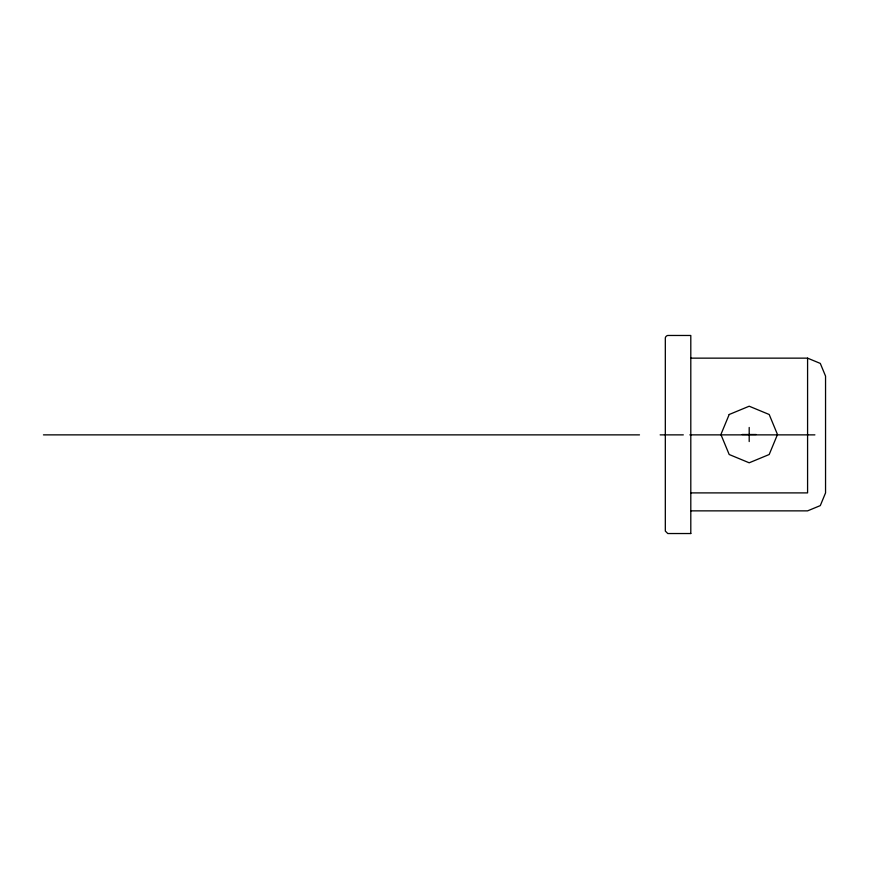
<?xml version="1.0" encoding="UTF-8"?>
<svg xmlns="http://www.w3.org/2000/svg" width="869" height="869" viewBox="0 0 869 869"><rect width="100%" height="100%" fill="white"/><g stroke="black" fill="none" stroke-linecap="round" stroke-linejoin="round"><path stroke-width="1.3" d="M690.801 358.147L807.583 358.147L820.293 363.416L825.55 376.114L825.55 492.897L820.293 505.606L807.583 510.863L690.801 510.863M742.148 434.511L756.236 434.511M43.45 434.869L639.497 434.869M660.147 434.869L683.316 434.869M689.856 434.869L814.905 434.869M690.801 492.897L807.583 492.897L807.583 358.147M749.197 427.461L749.197 441.55M729.189 414.502L720.901 434.511L729.189 454.509L749.197 462.797L769.195 454.509L777.483 434.511L769.195 414.502L749.197 406.214L729.189 414.502M690.801 533.533L667.783 533.533L665.317 531.068L665.317 337.932A3.096 3.096 0 0 1 667.783 335.467L690.801 335.477L690.801 533.533"/></g></svg>
